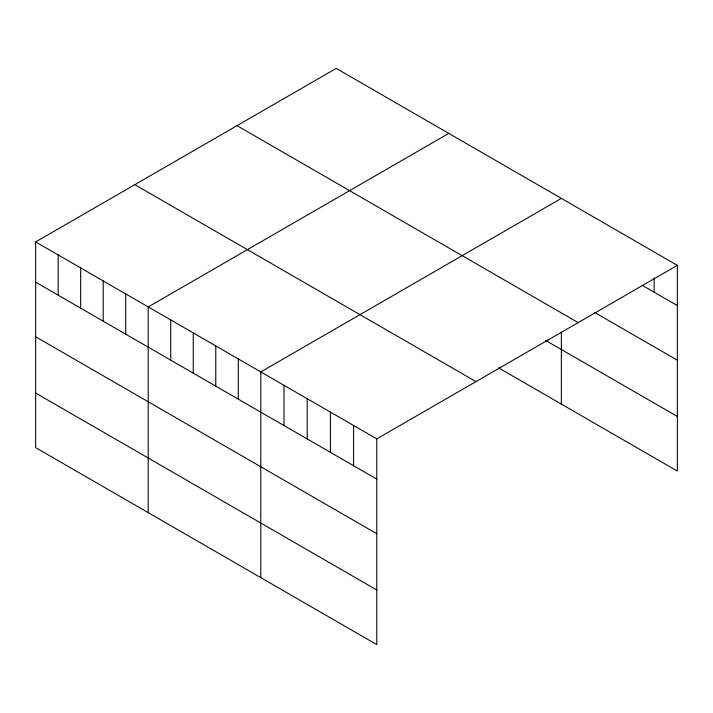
<?xml version="1.0" encoding="UTF-8"?>
<svg xmlns="http://www.w3.org/2000/svg" width="713" height="713" viewBox="0 0 713 713"><rect width="100%" height="100%" fill="white"/><g stroke="black" fill="none" stroke-linecap="round" stroke-linejoin="round"><path stroke-width="1.07" d="M35.65 241.921L376.785 438.878L376.785 644.605L35.65 447.648L35.65 241.921L336.215 68.395L677.35 265.352L677.35 471.079L498.512 367.819M448.789 133.393L148.224 306.92L148.224 512.647M561.363 198.383L260.798 371.919L260.798 577.637M376.785 438.878L677.35 265.352M642.092 285.236L677.35 305.592M594.767 312.517L677.35 360.199M237.028 125.657L578.163 322.615M545.418 340.297L677.35 416.463M134.837 184.658L475.972 381.615M35.65 282.161L376.785 479.118M35.65 336.777L376.785 533.725M35.65 393.041L376.785 589.99M654.151 278.061L654.151 292.196M561.363 332.187L561.363 404.111M353.595 425.483L353.595 465.723M330.395 412.096L330.395 452.327M307.196 398.701L307.196 438.941M283.997 385.305L283.997 425.545M238.285 358.915L238.285 399.155M215.772 345.921L215.772 386.152M193.259 332.918L193.259 373.157M170.737 319.923L170.737 360.154M125.711 293.916L125.711 334.156M103.198 280.922L103.198 321.162M80.676 267.919L80.676 308.159M58.163 254.924L58.163 295.164"/></g></svg>
